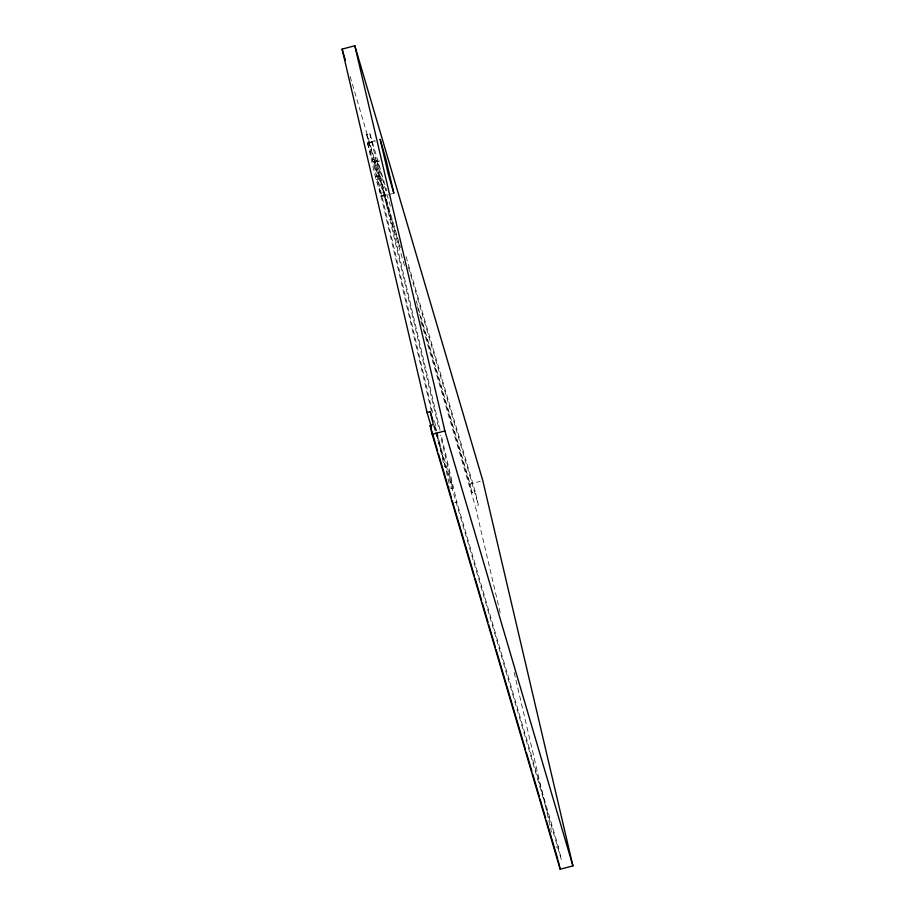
<?xml version="1.0" encoding="UTF-8"?>
<svg xmlns="http://www.w3.org/2000/svg" width="915" height="915" viewBox="0 0 915 915"><rect width="100%" height="100%" fill="white"/><g stroke="black" fill="none" stroke-linecap="round" stroke-linejoin="round"><path stroke-width="0.69" stroke-dasharray="4.58 3.43" d="M375.059 140.716L367.418 142.751L367.533 143.323L375.573 177.682L381.098 196.553L387.503 194.952M381.143 196.645L381.029 196.062L387.388 194.369M431.377 411.11L366.641 134.333L369.82 133.487L386.736 190.949M367.533 143.323L375.161 141.287M367.418 142.751L367.647 143.415L375.276 141.379M367.647 143.415L372.416 159.633L378.776 157.94M432.566 412.642L373.789 161.326L376.969 160.48L391.06 208.334M379.576 160.937L373.217 162.641L372.416 159.633M375.344 176.755L382.985 174.719M376.145 179.752L383.774 177.716M380.915 195.97L387.274 194.277M388.772 194.609L392.592 193.591M450.649 488.713L452.765 488.141L440.412 435.288M406.066 256.623L475.32 491.95L472.14 492.796L470.104 484.069L480.284 481.37M454.744 502.61L456.86 502.049L440.95 434.007M500.208 612.787L475.205 505.881L478.385 505.034L475.32 491.95M556.148 847.164L558.264 846.604L456.86 502.049M408.365 267.123L478.385 505.034M350.148 76.494L400.461 247.462M416.165 300.795L470.104 484.069M366.641 134.333L400.461 249.269M417.377 306.731L472.14 492.796M373.789 161.326L404.773 266.608M420.877 321.291L475.205 505.881M434.682 426.687L436.695 433.516M437.096 434.877L452.765 488.141M433.699 426.035L435.208 431.182M435.597 432.475L561.33 859.677L558.264 846.604M514.173 672.502L551.516 832.17M376.969 160.48L440.618 432.623M369.82 133.487L439.109 429.73M434.522 420.98L436.798 430.691M437.118 432.086L450.111 487.626M434.625 425.018L436.581 433.355M436.901 434.751L444.381 466.741"/><path stroke-width="1.37" d="M427.076 412.505L342.096 49.136L354.814 45.75L482.823 480.684L572.904 865.865L560.186 869.25L432.177 434.316L430.142 425.589L433.321 424.743L430.256 411.659L427.076 412.505L431.503 427.534M432.177 434.316L444.896 430.931L354.814 45.75M342.096 49.136L345.31 60.081M444.896 430.931L572.904 865.865M430.256 411.659L433.07 421.22M430.142 425.589L432.406 433.321M432.818 434.682L437.644 451.118M438.457 453.851L451.347 497.669M452.159 500.413L474.325 575.718M475.125 578.463L481.576 600.366M482.388 603.111L488.027 622.28M488.827 625.014L495.278 646.928M496.09 649.661L525.507 749.614M526.308 752.359L531.947 771.528M532.759 774.262L539.21 796.176M540.01 798.909L545.649 818.079M546.461 820.824L557.738 859.162M558.15 860.535L560.186 869.25M380.148 139.366L388.303 174.296L393.862 193.259L385.707 158.318L380.183 139.446"/></g></svg>
